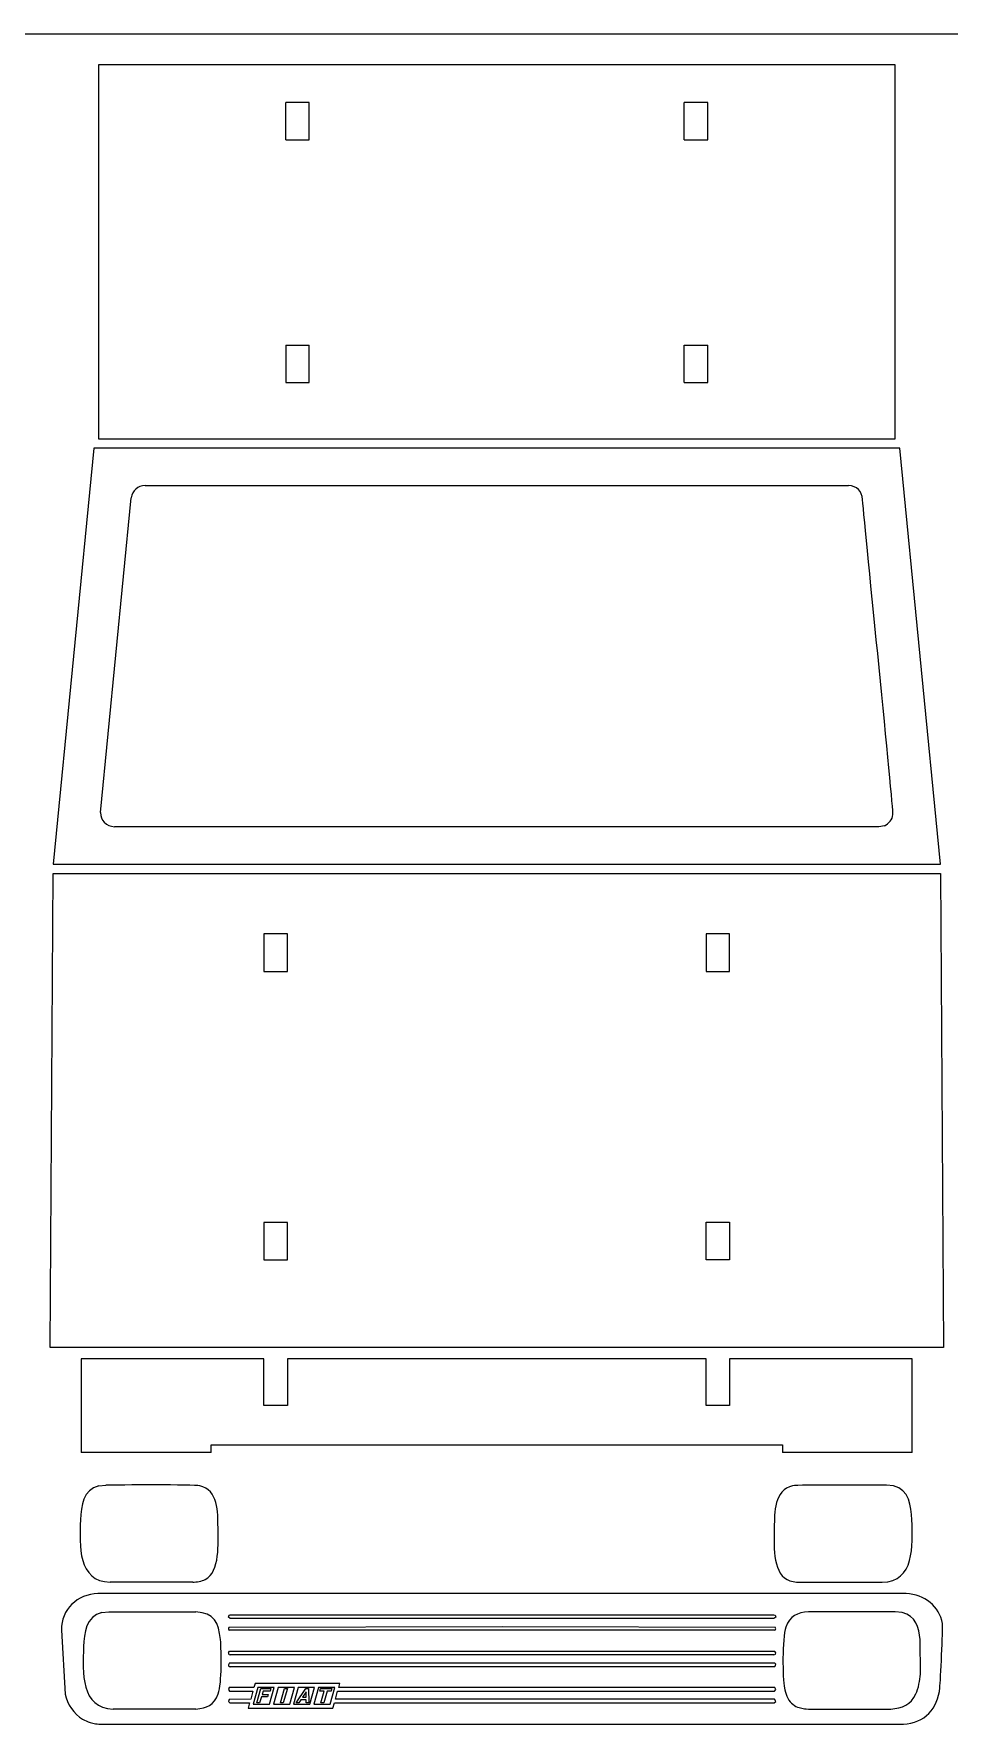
# Model space of a CAD drawing. Extents: x 774 to 1354, y 512 to 892.
# Drawn here: x 1065.6 to 1165.2, y 708 to 891.9 of the extents above; entities that cross this region are included whole.
import ezdxf

# ---------------------------------------------------------------- set-up
doc = ezdxf.new("R2010")
doc.units = 0
doc.layers.get('0').update_dxf_attribs({"linetype": 'CONTINUOUS'})

msp = doc.modelspace()

# ---------------------------------------------------------------- linework, layer by layer
at = {"color": 5}
msp.add_line((774.413784, 891.886003), (1354.413784, 891.886003), dxfattribs=at)
at = {"color": 3}
for p, q in [((1072.124584, 846.829803), (1067.712584, 801.565503)), ((1159.820084, 846.829803), (1072.124584, 846.829803)), ((1164.232184, 801.565503), (1159.820084, 846.829803)), ((1077.714284, 842.757003), (1154.230384, 842.757003)), ((1072.858684, 807.175403), (1076.190184, 841.420603)), ((1157.548884, 805.638203), (1074.395884, 805.638203)), ((1158.137084, 805.755203), (1157.548884, 805.638203)), ((1067.369984, 749.005803), (1067.712684, 800.559303)), ((1067.712584, 801.565503), (1164.232184, 801.565503)), ((1067.712684, 800.559303), (1164.232384, 800.565503)), ((1164.232384, 800.565503), (1164.575084, 749.011903)), ((1164.575084, 749.011903), (1067.369984, 749.005803)), ((1090.645784, 747.782703), (1070.776384, 747.782703)), ((1070.776384, 747.782703), (1070.776384, 737.582803)), ((1090.645784, 742.682803), (1090.645784, 747.782703)), ((1138.748884, 747.782703), (1093.195784, 747.782703)), ((1093.195784, 747.782703), (1093.195784, 742.682803)), ((1138.748884, 742.682803), (1138.748884, 747.782703)), ((1141.298884, 747.782703), (1141.298884, 742.682803)), ((1161.168384, 747.782703), (1141.298884, 747.782703)), ((1161.168384, 737.582803), (1161.168384, 747.782703)), ((1093.195784, 742.682803), (1090.645784, 742.682803)), ((1141.298884, 742.682803), (1138.748884, 742.682803)), ((1084.885384, 737.582803), (1084.885384, 738.398303)), ((1084.885384, 738.398303), (1147.059284, 738.398303)), ((1147.059284, 738.398303), (1147.059284, 737.582803)), ((1072.690584, 733.957403), (1073.451984, 734.031703)), ((1159.116984, 733.947103), (1158.355584, 734.021403)), ((1082.893684, 723.475103), (1073.919684, 723.475103)), ((1148.913884, 723.464803), (1157.887884, 723.464803)), ((1160.516784, 722.231403), (1072.577284, 722.231403)), ((1159.310284, 720.235903), (1149.868484, 720.235903)), ((1160.071484, 720.161503), (1159.310284, 720.235903)), ((1068.613384, 718.267603), (1069.018184, 711.281903)), ((1162.062184, 713.452503), (1162.030884, 717.238803)), ((1148.031184, 710.309203), (1148.501484, 709.968003)), ((1070.917184, 708.571303), (1071.522684, 708.276803)), ((1072.889384, 708.027503), (1160.204684, 708.027503)), ((1149.868484, 709.679203), (1158.842384, 709.679203))]:
    msp.add_line(p, q, dxfattribs=at)
at = {"color": 7}
for p, q in [((1093.196284, 793.981603), (1090.646284, 793.981503)), ((1090.646284, 793.981503), (1090.646284, 789.901603)), ((1093.196284, 789.901603), (1093.196284, 793.981603)), ((1141.298784, 793.987603), (1138.748784, 793.987703)), ((1138.748784, 793.987703), (1138.748784, 789.907803)), ((1141.298784, 789.907803), (1141.298784, 793.987603)), ((1090.646284, 789.901603), (1093.196284, 789.901603)), ((1138.748784, 789.907803), (1141.298784, 789.907803)), ((1093.196184, 762.611803), (1090.646284, 762.611803)), ((1090.646284, 762.611803), (1090.646284, 758.531903)), ((1093.196184, 758.531903), (1093.196184, 762.611803)), ((1138.748584, 758.538103), (1138.748584, 762.618003)), ((1138.748584, 762.618003), (1141.298584, 762.617903)), ((1141.298584, 762.617903), (1141.298484, 758.538103)), ((1090.646284, 758.531903), (1093.196184, 758.531903)), ((1141.298484, 758.538103), (1138.748584, 758.538103)), ((1073.022484, 720.161503), (1073.783884, 720.235903)), ((1073.783884, 720.235903), (1083.225584, 720.235903)), ((1083.225584, 709.679203), (1074.251584, 709.679203))]:
    msp.add_line(p, q, dxfattribs=at)
at = {"color": 1}
for p, q in [((1086.773784, 719.678403), (1086.844684, 719.874703)), ((1086.978584, 719.507603), (1086.773784, 719.678403)), ((1086.844684, 719.874703), (1086.978584, 719.923803)), ((1086.978584, 719.923803), (1146.115484, 719.923803)), ((1146.115484, 719.507603), (1086.978584, 719.507603)), ((1146.115484, 719.923803), (1146.249484, 719.874703)), ((1146.320284, 719.678403), (1146.115484, 719.507603)), ((1146.249484, 719.874703), (1146.320284, 719.678403)), ((1086.844684, 718.593603), (1116.547084, 718.642603)), ((1146.187984, 718.239603), (1086.906084, 718.239603)), ((1116.547084, 718.642603), (1146.249484, 718.593603)), ((1086.783584, 715.842703), (1086.906084, 715.965203)), ((1086.906084, 715.965203), (1146.187984, 715.965203)), ((1146.115484, 715.562103), (1086.978584, 715.562103)), ((1086.906084, 714.684103), (1146.187984, 714.684103)), ((1146.115484, 714.281003), (1086.978584, 714.281003)), ((1146.187984, 714.684103), (1146.310584, 714.561503)), ((1086.873684, 712.004203), (1086.773784, 711.787303)), ((1086.773784, 711.787303), (1086.906084, 711.629603)), ((1089.558784, 712.032703), (1086.873684, 712.004203)), ((1086.906084, 711.629603), (1089.443584, 711.616503)), ((1089.443584, 711.616503), (1089.204284, 710.751503)), ((1089.990484, 712.032603), (1089.484484, 710.203803)), ((1089.673784, 712.448703), (1089.558784, 712.032703)), ((1098.886684, 712.448703), (1089.673784, 712.448703)), ((1089.857284, 710.337903), (1090.308884, 711.898403)), ((1091.753884, 712.032603), (1089.990484, 712.032603)), ((1090.308884, 711.898403), (1091.381084, 711.898403)), ((1090.548584, 711.634703), (1090.441384, 711.264203)), ((1091.304784, 711.634703), (1090.548584, 711.634703)), ((1091.247984, 710.203803), (1091.753884, 712.032603)), ((1091.381084, 711.898403), (1091.304784, 711.634703)), ((1092.185784, 712.032603), (1091.679884, 710.203803)), ((1093.949284, 712.032603), (1092.185784, 712.032603)), ((1092.433984, 710.337903), (1092.879084, 711.898403)), ((1093.195084, 711.898403), (1092.750184, 710.337903)), ((1092.879084, 711.898403), (1093.195084, 711.898403)), ((1093.443284, 710.203803), (1093.949284, 712.032603)), ((1094.381084, 712.032603), (1093.875184, 710.203803)), ((1094.140084, 710.335303), (1095.195384, 711.895803)), ((1096.144484, 712.032603), (1094.381084, 712.032603)), ((1095.195384, 711.895803), (1095.492084, 711.895803)), ((1095.492084, 711.895803), (1095.531284, 710.335303)), ((1095.638584, 710.203803), (1096.144484, 712.032603)), ((1096.576284, 712.032603), (1096.070484, 710.203803)), ((1098.339784, 712.032603), (1096.576284, 712.032603)), ((1096.725784, 711.632003), (1096.799784, 711.895803)), ((1097.187884, 711.632003), (1096.725784, 711.632003)), ((1096.799784, 711.895803), (1098.037384, 711.895803)), ((1096.824484, 710.335303), (1097.187884, 711.632003)), ((1097.503884, 711.632003), (1097.140484, 710.335303)), ((1097.963684, 711.632003), (1097.503884, 711.632003)), ((1097.833784, 710.203803), (1098.339784, 712.032603)), ((1098.037384, 711.895803), (1097.963684, 711.632003)), ((1098.417184, 710.751503), (1098.656484, 711.616503)), ((1098.656484, 711.616503), (1146.187984, 711.629603)), ((1098.771584, 712.032703), (1098.886684, 712.448703)), ((1146.220384, 712.004203), (1098.771584, 712.032703)), ((1146.187984, 711.629603), (1146.320284, 711.787303)), ((1146.320284, 711.787303), (1146.220384, 712.004203)), ((1086.844684, 710.702503), (1086.773784, 710.506103)), ((1086.773784, 710.506103), (1086.941284, 710.338803)), ((1089.204284, 710.751503), (1086.844684, 710.702503)), ((1086.941284, 710.338803), (1089.089184, 710.335403)), ((1089.089184, 710.335403), (1088.937584, 709.787603)), ((1088.937584, 709.787603), (1098.150484, 709.787603)), ((1089.484484, 710.203803), (1091.247984, 710.203803)), ((1090.173284, 710.337903), (1089.857284, 710.337903)), ((1090.365084, 711.000503), (1090.173284, 710.337903)), ((1091.018784, 711.000503), (1090.365084, 711.000503)), ((1090.441384, 711.264203), (1091.095184, 711.264203)), ((1091.095184, 711.264203), (1091.018784, 711.000503)), ((1091.679884, 710.203803), (1093.443284, 710.203803)), ((1092.750184, 710.337903), (1092.433984, 710.337903)), ((1093.875184, 710.203803), (1095.638584, 710.203803)), ((1094.437284, 710.335303), (1094.140084, 710.335303)), ((1094.670184, 710.690503), (1094.437284, 710.335303)), ((1095.226484, 710.690503), (1094.670184, 710.690503)), ((1095.221084, 711.531703), (1094.842684, 710.954203)), ((1094.842684, 710.954203), (1095.222584, 710.954203)), ((1095.222584, 710.954203), (1095.221084, 711.531703)), ((1095.228684, 710.335303), (1095.226484, 710.690503)), ((1095.531284, 710.335303), (1095.228684, 710.335303)), ((1096.070484, 710.203803), (1097.833784, 710.203803)), ((1097.140484, 710.335303), (1096.824484, 710.335303)), ((1098.150484, 709.787603), (1098.301984, 710.335403)), ((1098.301984, 710.335403), (1146.152884, 710.338803)), ((1146.187984, 710.738503), (1098.417184, 710.751503)), ((1146.152884, 710.338803), (1146.320284, 710.506103)), ((1146.320284, 710.506103), (1146.187984, 710.738503))]:
    msp.add_line(p, q, dxfattribs=at)
at = {"color": 3}
for points in [[(1159.311184, 888.504603), (1130.416684, 888.504603), (1101.522184, 888.504603), (1072.627684, 888.504603)], [(1072.627684, 888.504603), (1072.627684, 874.946803), (1072.627684, 861.389103), (1072.627684, 847.831203)], [(1159.311184, 847.831203), (1159.311184, 861.389103), (1159.311184, 874.946803), (1159.311184, 888.504603)], [(1072.627684, 847.831203), (1101.522184, 847.831203), (1130.416684, 847.831203), (1159.311184, 847.831203)], [(1077.714284, 842.757003), (1076.896784, 842.703503), (1076.323684, 842.228803), (1076.190184, 841.420603)], [(1155.767584, 841.219903), (1155.692684, 842.140003), (1155.152484, 842.696703), (1154.230384, 842.757003)], [(1159.072884, 806.974803), (1159.146184, 807.531103), (1156.058184, 837.648503), (1155.767584, 841.219903)], [(1072.858684, 807.175403), (1072.845584, 806.355103), (1073.476984, 805.698403), (1074.395884, 805.638203)], [(1158.137084, 805.755203), (1158.647384, 806.006803), (1158.995984, 806.391203), (1159.072884, 806.974803)], [(1084.885384, 737.582803), (1076.942584, 737.582803), (1078.719184, 737.582803), (1070.776384, 737.582803)], [(1161.168384, 737.582803), (1153.225384, 737.582803), (1155.002184, 737.582803), (1147.059284, 737.582803)], [(1072.690584, 733.957403), (1070.960184, 733.574303), (1070.739884, 731.741303), (1070.683884, 730.258503)], [(1083.653984, 733.957403), (1082.962184, 734.111003), (1074.809584, 734.031703), (1073.451984, 734.031703)], [(1085.646284, 729.434903), (1085.635284, 731.060903), (1085.662184, 733.511203), (1083.653984, 733.957403)], [(1148.153584, 733.947103), (1146.145384, 733.500903), (1146.172284, 731.050603), (1146.161284, 729.424603)], [(1158.355584, 734.021403), (1156.997984, 734.021403), (1148.845384, 734.100703), (1148.153584, 733.947103)], [(1161.123684, 730.248203), (1161.067684, 731.731003), (1160.847384, 733.564003), (1159.116984, 733.947103)], [(1070.683884, 730.258503), (1070.576584, 727.419803), (1070.379484, 723.559603), (1073.919684, 723.475103)], [(1157.887884, 723.464803), (1161.428084, 723.549303), (1161.230984, 727.409503), (1161.123684, 730.248203)], [(1084.260684, 723.763903), (1085.897984, 724.623903), (1085.657684, 727.750703), (1085.646284, 729.434903)], [(1146.161284, 729.424603), (1146.149884, 727.740403), (1145.909584, 724.613603), (1147.546884, 723.753603)], [(1082.893684, 723.475103), (1083.309084, 723.495403), (1083.888284, 723.568303), (1084.260684, 723.763903)], [(1147.546884, 723.753603), (1147.919284, 723.558003), (1148.498484, 723.485103), (1148.913884, 723.464803)], [(1072.577284, 722.231403), (1070.370084, 722.181903), (1068.549284, 720.493203), (1068.613384, 718.267603)], [(1164.444984, 718.976903), (1164.162984, 720.851403), (1162.494184, 722.142603), (1160.516784, 722.231403)], [(1149.868484, 720.235903), (1148.671184, 720.177503), (1147.853284, 719.805903), (1147.431384, 718.596403)], [(1162.030884, 717.238803), (1161.901584, 718.533903), (1161.503184, 719.844503), (1160.071484, 720.161503)], [(1164.168484, 711.991403), (1164.236684, 712.748903), (1164.533084, 718.391403), (1164.444984, 718.976903)], [(1147.431384, 718.596403), (1146.981284, 717.306003), (1147.056384, 713.051903), (1147.267684, 711.960703)], [(1161.568184, 711.318703), (1161.837184, 711.876703), (1162.024684, 712.834703), (1162.062184, 713.452503)], [(1147.267684, 711.960703), (1147.373184, 711.415803), (1147.627584, 710.701003), (1148.031184, 710.309203)], [(1160.204684, 708.027503), (1162.506184, 708.132003), (1163.966684, 709.748103), (1164.168484, 711.991403)], [(1069.018184, 711.281903), (1069.248484, 710.203103), (1069.966684, 709.140703), (1070.917184, 708.571303)], [(1148.501484, 709.968003), (1149.097084, 709.757503), (1149.166684, 709.713503), (1149.868484, 709.679203)], [(1158.842384, 709.679203), (1160.078584, 709.738203), (1161.002484, 710.145203), (1161.568184, 711.318703)], [(1071.522684, 708.276803), (1072.110184, 708.112203), (1072.241784, 708.056903), (1072.889384, 708.027503)]]:
    msp.add_open_spline(points, degree=3, dxfattribs=at)
at = {"color": 7}
for points in [[(1095.573384, 884.418303), (1094.723584, 884.418303), (1093.873684, 884.418303), (1093.023784, 884.418303)], [(1093.023784, 880.339003), (1093.023784, 881.698703), (1093.023784, 883.058503), (1093.023784, 884.418303)], [(1095.573384, 880.339003), (1095.573384, 881.698703), (1095.573384, 883.058503), (1095.573384, 884.418303)], [(1138.915184, 884.418303), (1138.065284, 884.418303), (1137.215384, 884.418303), (1136.365484, 884.418303)], [(1136.365484, 880.339003), (1136.365484, 881.698703), (1136.365484, 883.058503), (1136.365484, 884.418303)], [(1138.915184, 880.339003), (1138.915184, 881.698703), (1138.915184, 883.058503), (1138.915184, 884.418303)], [(1093.023784, 880.339003), (1093.873684, 880.339003), (1094.723584, 880.339003), (1095.573384, 880.339003)], [(1136.365484, 880.339003), (1137.215384, 880.339003), (1138.065284, 880.339003), (1138.915184, 880.339003)], [(1093.023784, 858.029703), (1093.023784, 856.669903), (1093.023784, 855.310103), (1093.023784, 853.950303)], [(1093.023784, 858.029703), (1093.873684, 858.029703), (1094.723584, 858.029703), (1095.573384, 858.029703)], [(1095.573384, 853.950303), (1095.573384, 855.310103), (1095.573384, 856.669903), (1095.573384, 858.029703)], [(1136.365484, 853.950303), (1136.365484, 855.310103), (1136.365484, 856.669903), (1136.365484, 858.029703)], [(1136.365484, 858.029703), (1137.215384, 858.029703), (1138.065284, 858.029703), (1138.915184, 858.029703)], [(1138.915184, 853.950303), (1138.915184, 855.310103), (1138.915184, 856.669903), (1138.915184, 858.029703)], [(1093.023784, 853.950303), (1093.873684, 853.950303), (1094.723584, 853.950303), (1095.573384, 853.950303)], [(1136.365484, 853.950303), (1137.215384, 853.950303), (1138.065284, 853.950303), (1138.915184, 853.950303)], [(1073.022484, 720.161503), (1071.291984, 719.778303), (1071.071884, 717.945503), (1071.015784, 716.462603)], [(1085.922184, 717.238703), (1085.677784, 719.064403), (1085.274884, 720.135903), (1083.225584, 720.235903)], [(1085.662684, 711.318803), (1086.101384, 712.576403), (1086.001584, 715.866503), (1085.922184, 717.238703)], [(1071.015784, 716.462603), (1070.908384, 713.624203), (1070.711484, 709.763703), (1074.251584, 709.679203)], [(1083.225584, 709.679203), (1084.422684, 709.737603), (1085.240784, 710.109403), (1085.662684, 711.318803)]]:
    msp.add_open_spline(points, degree=3, dxfattribs=at)
at = {"color": 1}
for points in [[(1086.844684, 718.593603), (1086.820784, 718.542303), (1086.685784, 718.319903), (1086.906084, 718.239603)], [(1146.187984, 718.239603), (1146.361884, 718.385703), (1146.342984, 718.392903), (1146.249484, 718.593603)], [(1086.783584, 715.842703), (1086.749784, 715.770303), (1086.804484, 715.585203), (1086.978584, 715.562103)], [(1146.115484, 715.562103), (1146.437484, 715.649303), (1146.302084, 715.918003), (1146.187984, 715.965203)], [(1086.906084, 714.684103), (1086.609984, 714.387803), (1086.905384, 714.287403), (1086.978584, 714.281003)], [(1146.115484, 714.281003), (1146.309284, 714.351703), (1146.310584, 714.355703), (1146.310584, 714.561503)]]:
    msp.add_open_spline(points, degree=3, dxfattribs=at)

doc.saveas('drawing.dxf')
